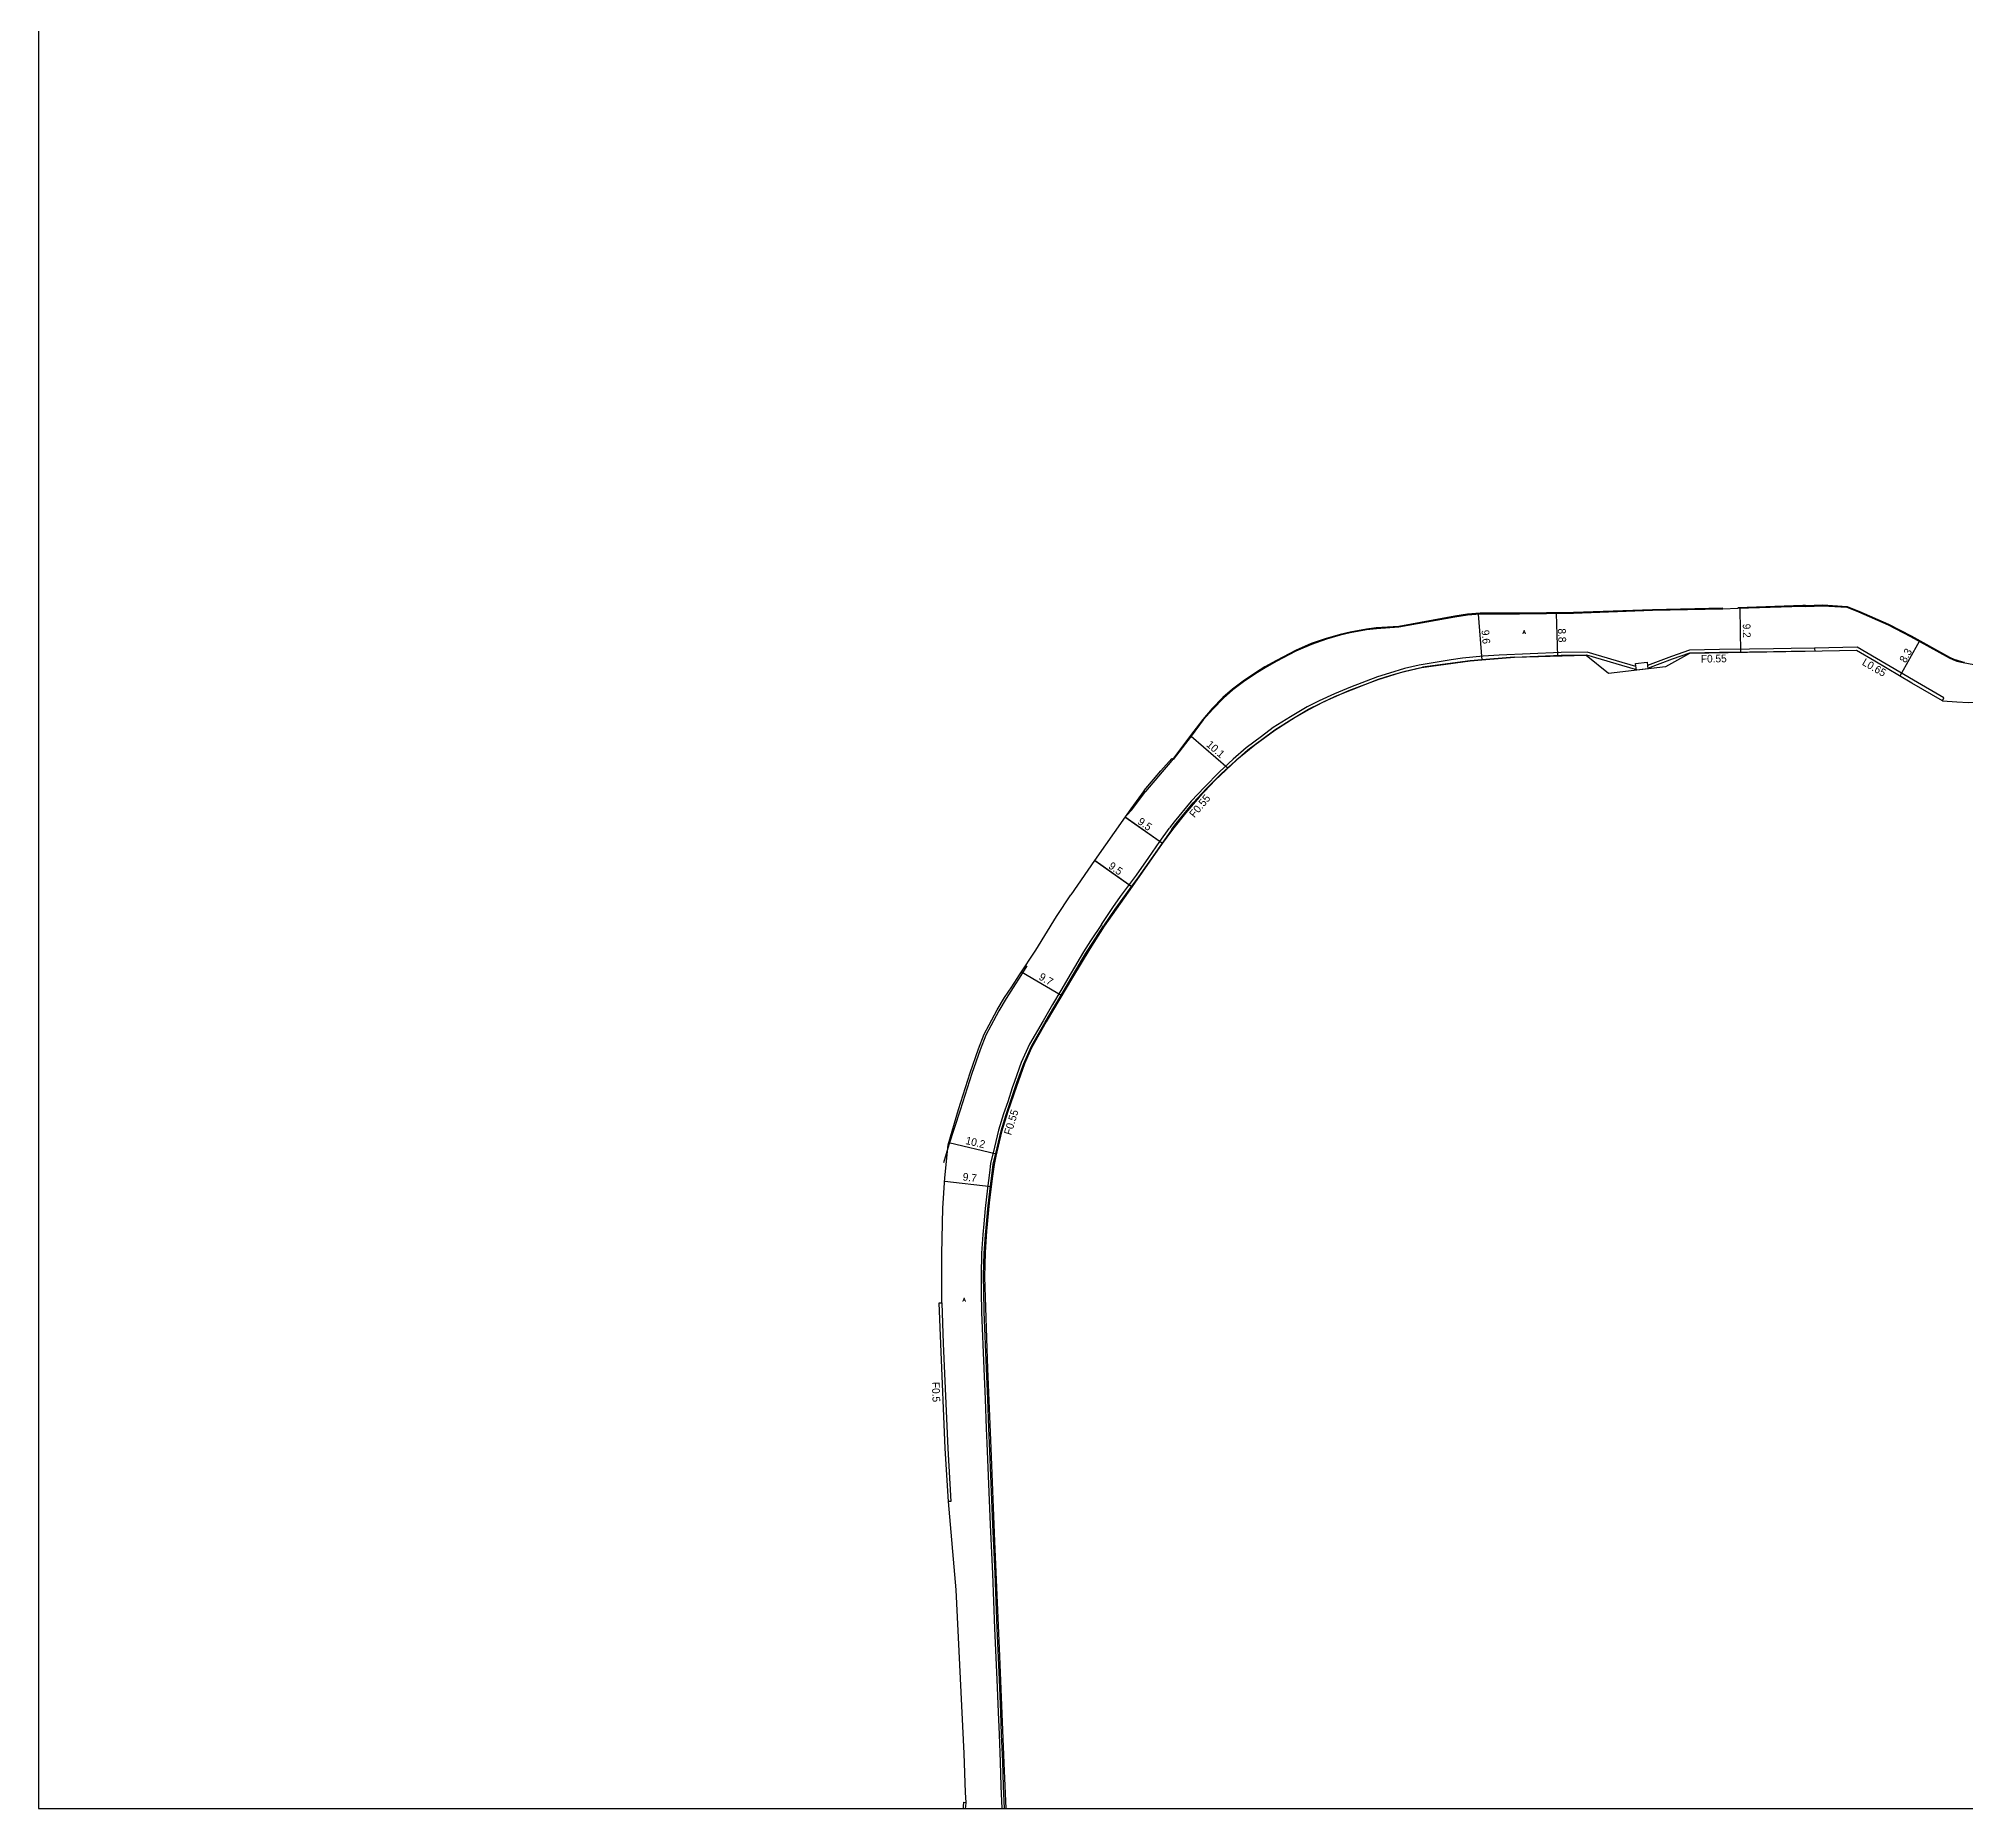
# Model space of a CAD drawing. Header units: metres. Extents: x -16000 to -13600, y -81000 to -78000.
# Drawn here: x -16000 to -15600.6, y -81000 to -80633 of the extents above; entities that cross this region are included whole.
import ezdxf

# ---------------------------------------------------------------- set-up
doc = ezdxf.new("R2010")
doc.units = ezdxf.units.M
doc.header["$LTSCALE"] = 2.5
for name, color, linetype in [('側溝・桝', 7, 'Continuous'), ('図郭', 7, 'Continuous'), ('幅員', 7, 'Continuous'), ('歩道・分離帯・安全施設', 7, 'Continuous'), ('舗装', 7, 'Continuous'), ('道路', 7, 'Continuous')]:
    doc.layers.add(name, color=color, linetype=linetype)
doc.styles.get("Standard").update_dxf_attribs({"font": ''})
doc.styles.add('YOKO_DECO', font='txt.shx', dxfattribs={"bigfont": 'extfont.shx'})
doc.styles.get('Standard').set_extended_font_data('@MS PGothic')

msp = doc.modelspace()

# ---------------------------------------------------------------- linework, layer by layer
at = {"layer": '側溝・桝'}
for points in [[(-15618.98, -80761.5), (-15622.99, -80759.17), (-15631.82, -80759.37), (-15631.81, -80760.04)], [(-15668.86, -80763.2), (-15668.88, -80763.2), (-15672.89, -80762.01), (-15679.01, -80760.23), (-15684.37, -80760.25), (-15697.23, -80760.83), (-15700.55, -80761.06), (-15704.83, -80761.45), (-15707.16, -80761.79), (-15713.83, -80762.91), (-15716.83, -80763.61), (-15719.98, -80764.55), (-15722.44, -80765.32), (-15728.03, -80767.47), (-15731.35, -80768.83), (-15734.55, -80770.33), (-15736.99, -80771.56), (-15740.47, -80773.61), (-15744.05, -80775.86), (-15746.48, -80777.68), (-15749.66, -80780.06), (-15752.34, -80782.37), (-15755.16, -80785), (-15758.33, -80788.19), (-15761.06, -80791.1), (-15764.6, -80795.39), (-15765.54, -80796.63)], [(-15694.08, -80761.23), (-15700.79, -80761.79), (-15703.25, -80762.01), (-15713.11, -80763.34)], [(-15694.08, -80761.23), (-15684.36, -80760.8), (-15679.09, -80760.78)], [(-15679.09, -80760.78), (-15673.05, -80762.54), (-15669.02, -80763.73), (-15668.79, -80763.78)], [(-15631.82, -80759.37), (-15636.72, -80759.48), (-15640.34, -80759.51), (-15645.34, -80759.61), (-15651.52, -80759.68), (-15657.79, -80759.78), (-15661.47, -80761.11), (-15666.49, -80763)], [(-15666.42, -80763.56), (-15661.28, -80761.62), (-15657.69, -80760.32), (-15651.52, -80760.22), (-15645.33, -80760.15), (-15640.33, -80760.05), (-15636.72, -80760.02), (-15631.81, -80759.91)], [(-15605.35, -80770.29), (-15605.01, -80769.71), (-15611.32, -80766.03), (-15618.98, -80761.5)], [(-15765.08, -80796.92), (-15764.18, -80795.74), (-15760.64, -80791.46), (-15757.94, -80788.57), (-15754.78, -80785.4), (-15751.97, -80782.78), (-15749.31, -80780.48), (-15746.16, -80778.12), (-15743.74, -80776.32), (-15740.19, -80774.08), (-15736.72, -80772.05), (-15734.31, -80770.82), (-15731.13, -80769.33), (-15727.83, -80767.99), (-15722.26, -80765.84), (-15719.82, -80765.08), (-15716.69, -80764.14), (-15713.72, -80763.45), (-15713.11, -80763.34)], [(-15779.68, -80816.66), (-15777.33, -80813.16), (-15775.7, -80810.88), (-15772.4, -80806.44), (-15769.81, -80802.78), (-15767.56, -80799.47), (-15765.64, -80796.76), (-15765.54, -80796.63)], [(-15765.08, -80796.92), (-15765.15, -80797.02), (-15767.11, -80799.79), (-15769.36, -80803.1), (-15771.97, -80806.78), (-15773.43, -80808.76), (-15775.25, -80811.19), (-15776.88, -80813.47), (-15779.22, -80816.97)], [(-15765.15, -80797.02), (-15765.08, -80796.92)], [(-15779.68, -80816.66), (-15781.93, -80820.09), (-15783.39, -80822.35), (-15785.96, -80826.68), (-15788.08, -80830.36), (-15789.8, -80833.26), (-15791.77, -80836.68), (-15794.58, -80841.51), (-15796.29, -80845.31), (-15797.72, -80849.24), (-15798.15, -80850.53), (-15799.1, -80853.44), (-15799.96, -80855.92), (-15800.98, -80859.35), (-15801.8, -80862.85), (-15802.63, -80866.28), (-15802.84, -80868.15), (-15803.29, -80871.33), (-15803.75, -80875.59), (-15804.03, -80878.75), (-15804.22, -80880.96), (-15804.51, -80884.84), (-15804.63, -80889.44), (-15804.61, -80892.88), (-15804.56, -80897.05), (-15804.07, -80908.8), (-15803.79, -80915.1), (-15803.53, -80921.18), (-15803.43, -80924.27), (-15802.71, -80941.15), (-15802.25, -80951.32), (-15801.81, -80962.68), (-15801.34, -80973.24), (-15801.05, -80980.06), (-15800.9, -80984.67), (-15800.69, -80990.31), (-15800.5, -80995.36), (-15800.3, -81000)], [(-15799.75, -81000), (-15799.95, -80995.34), (-15800.14, -80990.29), (-15800.35, -80984.65), (-15800.51, -80980.04), (-15800.79, -80973.22), (-15801.26, -80962.65), (-15801.7, -80951.29), (-15802.16, -80941.13), (-15802.88, -80924.25), (-15802.98, -80921.16), (-15803.24, -80915.08), (-15803.52, -80908.78), (-15804.01, -80897.03), (-15804.06, -80892.88), (-15804.08, -80889.44), (-15803.96, -80884.87), (-15803.67, -80881.01), (-15803.48, -80878.8), (-15803.2, -80875.65), (-15802.75, -80871.4), (-15802.3, -80868.22), (-15802.09, -80866.37), (-15801.27, -80862.98), (-15800.45, -80859.49), (-15799.44, -80856.09), (-15798.58, -80853.62), (-15797.63, -80850.7), (-15797.2, -80849.42), (-15795.78, -80845.52), (-15794.09, -80841.76), (-15791.3, -80836.96), (-15789.33, -80833.53), (-15787.61, -80830.63), (-15785.49, -80826.96), (-15782.92, -80822.64), (-15781.47, -80820.39), (-15779.22, -80816.97)], [(-15812.75, -80895.11), (-15812.45, -80903.59), (-15811.53, -80925.34), (-15810.87, -80936.31), (-15811.39, -80936.34)], [(-15807.84, -81000), (-15807.79, -80999.58), (-15807.73, -80998.74)]]:
    msp.add_lwpolyline(points, dxfattribs=at)
msp.add_lwpolyline([(-15666.41, -80763.69), (-15668.77, -80763.95), (-15668.93, -80762.53), (-15666.57, -80762.26)], close=True, dxfattribs=at)
at = {"layer": '図郭'}
msp.add_lwpolyline([(-16000, -81000), (-15200, -81000), (-15200, -80400), (-16000, -80400)], close=True, dxfattribs=at)
at = {"layer": '幅員'}
for points in [[(-15647.35, -80751.15), (-15647.2, -80760.31)], [(-15701.58, -80752.34), (-15700.79, -80761.89)], [(-15685.39, -80752.22), (-15685.12, -80761.05)], [(-15761.06, -80777.62), (-15753.4, -80784.24)], [(-15774.8, -80794.34), (-15767.03, -80799.85)], [(-15774.78, -80794.36), (-15767.03, -80799.85)], [(-15781.06, -80803.38), (-15773.29, -80808.86)], [(-15781, -80803.42), (-15773.34, -80808.82)], [(-15796.22, -80826.49), (-15787.87, -80831.39)], [(-15811.3, -80861.89), (-15801.42, -80864.22)], [(-15812.16, -80869.89), (-15802.51, -80871.05)]]:
    msp.add_lwpolyline(points, dxfattribs=at)
at = {"layer": '幅員', "flags": 128}
msp.add_lwpolyline([(-15614.12, -80765.15), (-15610.11, -80757.94)], dxfattribs=at)
at = {"layer": '歩道・分離帯・安全施設'}
for points in [[(-15650.87, -80751.09), (-15665.4, -80751.44), (-15681.78, -80752), (-15693.09, -80752.15)], [(-15633.74, -80750.55), (-15634.26, -80750.55), (-15647.73, -80751.01)], [(-15633.74, -80750.55), (-15630.11, -80750.42), (-15625.1, -80750.73), (-15622.67, -80751.69), (-15616.5, -80754.37), (-15611.84, -80756.79), (-15603.85, -80761.23), (-15603, -80761.65), (-15602.3, -80761.9), (-15601.37, -80762.13), (-15600.75, -80762.25)], [(-15718, -80754.88), (-15722.69, -80755.18), (-15724.71, -80755.41), (-15728.11, -80756.03), (-15730.19, -80756.53), (-15733.09, -80757.37), (-15736.2, -80758.44), (-15739.41, -80759.85), (-15743.41, -80761.94), (-15745.8, -80763.28), (-15747.76, -80764.52), (-15750.3, -80766.25), (-15752.49, -80767.86), (-15754.47, -80769.64), (-15756.69, -80771.9), (-15758.68, -80774.15), (-15761.19, -80777.51), (-15764.89, -80782.38)], [(-15693.09, -80752.15), (-15701.19, -80752.14), (-15703.79, -80752.36), (-15706.4, -80752.75), (-15718, -80754.88)], [(-15764.89, -80782.38), (-15765.41, -80783.07), (-15767.11, -80785.03), (-15770.54, -80789.11), (-15770.55, -80789.12)], [(-15774.39, -80794.01), (-15773.37, -80792.9), (-15770.55, -80789.12)], [(-15795.1, -80825.26), (-15796.37, -80827.29), (-15797.95, -80829.74), (-15799.43, -80832), (-15800.96, -80834.56), (-15802.61, -80837.67), (-15803.6, -80839.66), (-15804.79, -80842.67), (-15806.53, -80847.56), (-15808.95, -80855.18), (-15811.28, -80862.41), (-15812.42, -80866.08)]]:
    msp.add_lwpolyline(points, dxfattribs=at)
at = {"layer": '道路'}
for points in [[(-15633.74, -80750.71), (-15634.28, -80750.71), (-15647.74, -80751.17), (-15650.87, -80751.26), (-15665.4, -80751.6), (-15681.79, -80752.17), (-15693.03, -80752.32)], [(-15633.74, -80750.71), (-15630.11, -80750.58), (-15625.14, -80750.89), (-15622.73, -80751.84), (-15616.57, -80754.51), (-15611.92, -80756.93), (-15603.93, -80761.38), (-15603.06, -80761.79), (-15602.35, -80762.05), (-15601.4, -80762.29), (-15599.56, -80762.64), (-15598, -80762.89), (-15596.65, -80762.97), (-15594.59, -80762.87), (-15592.69, -80762.57), (-15590.71, -80761.75)], [(-15717.99, -80755.05), (-15722.68, -80755.35), (-15724.69, -80755.58), (-15728.08, -80756.2), (-15730.15, -80756.69), (-15733.04, -80757.53), (-15736.15, -80758.6), (-15739.35, -80760), (-15743.34, -80762.09), (-15745.72, -80763.43), (-15747.68, -80764.66), (-15750.21, -80766.39), (-15752.4, -80767.99), (-15754.36, -80769.77), (-15756.57, -80772.02), (-15758.56, -80774.26), (-15761.06, -80777.62), (-15764.77, -80782.49)], [(-15693.03, -80752.32), (-15701.18, -80752.31), (-15703.78, -80752.53), (-15706.38, -80752.92), (-15717.99, -80755.05)], [(-15605.35, -80770.29), (-15602.33, -80770.54), (-15599.92, -80770.66), (-15597.83, -80770.54), (-15591.37, -80769.46), (-15588.37, -80768.53), (-15584.43, -80767.4), (-15582.29, -80766.65), (-15575.85, -80764.7), (-15569.91, -80762.93), (-15560.43, -80760.23), (-15552.64, -80758.05), (-15537.52, -80753.45), (-15531.65, -80753.64), (-15525.99, -80754.68)], [(-15694.07, -80761.33), (-15700.78, -80761.89), (-15703.24, -80762.1), (-15713.3, -80763.47)], [(-15619.32, -80762.08), (-15623.16, -80759.84), (-15633.78, -80760.09), (-15645.72, -80760.29), (-15657.73, -80760.48), (-15662.74, -80763.27), (-15674.54, -80764.61), (-15679.18, -80760.87), (-15694.07, -80761.33)], [(-15605.35, -80770.29), (-15611.66, -80766.61), (-15619.32, -80762.08)], [(-15713.3, -80763.47), (-15717.76, -80764.49), (-15722.36, -80765.97), (-15728.42, -80768.26), (-15733.57, -80770.53), (-15736.75, -80772.18), (-15739.49, -80773.75), (-15743.69, -80776.45), (-15747.87, -80779.47), (-15751.62, -80782.55), (-15756.07, -80786.78), (-15759.41, -80790.26), (-15762.25, -80793.63), (-15764.96, -80796.98)], [(-15770.84, -80788.89), (-15767.35, -80784.81), (-15765.04, -80782.25), (-15764.77, -80782.49)], [(-15770.84, -80788.89), (-15773.6, -80792.72)], [(-15773.6, -80792.72), (-15774.78, -80794.36), (-15781.07, -80803.41), (-15786.01, -80810.53)], [(-15764.96, -80796.98), (-15767.05, -80799.87), (-15773.27, -80808.83), (-15779.08, -80817.06)], [(-15788.96, -80815.05), (-15786.01, -80810.53)], [(-15811.44, -80862.36), (-15809.29, -80855.03), (-15806.88, -80847.41), (-15805.13, -80842.49), (-15803.95, -80839.46), (-15802.97, -80837.49), (-15801.31, -80834.35), (-15799.76, -80831.81), (-15798.25, -80829.59), (-15796.64, -80827.13), (-15793.27, -80822.04), (-15788.96, -80815.05)], [(-15779.08, -80817.06), (-15782.08, -80821.76), (-15785.69, -80827.67), (-15791.09, -80836.89), (-15794.17, -80842.23), (-15795.63, -80845.6), (-15797.27, -80850.27), (-15799.06, -80855.44), (-15800.35, -80859.69), (-15801.53, -80864.72), (-15801.93, -80866.47), (-15802.3, -80869.35), (-15802.91, -80874.43), (-15803.47, -80880.26), (-15803.74, -80884.7), (-15803.88, -80889.76), (-15803.27, -80908.85), (-15802.61, -80925.3), (-15801.84, -80944.61), (-15800.81, -80968.43), (-15799.88, -80990.63), (-15799.49, -81000)], [(-15808.28, -81000), (-15808.24, -80999.6), (-15808.18, -80998.7), (-15807.73, -80998.74), (-15807.83, -80996.67), (-15808.15, -80988.59), (-15809.76, -80954.66), (-15811.39, -80936.34), (-15812.05, -80925.37), (-15812.97, -80903.61), (-15813.27, -80895.13), (-15812.75, -80895.11), (-15812.76, -80884.96), (-15812.57, -80875.48), (-15812.11, -80869.25), (-15811.44, -80862.36)]]:
    msp.add_lwpolyline(points, dxfattribs=at)

# ---------------------------------------------------------------- texts
at = {"layer": '側溝・桝'}
for s, rotation, p in [('F0.55', 1, (-15655.39, -80762.39)), ('L0.65', 330, (-15622.13, -80762.76)), ('F0.55', 50, (-15760.39, -80794.67)), ('F0.55', 72.8018, (-15798.4, -80860.48)), ('F0.5', 272, (-15814.82, -80911.57))]:
    msp.add_text(s, height=1.6, rotation=rotation, dxfattribs=at).set_placement(p)
at = {"layer": '幅員'}
for s, rotation, p in [('9.2', 271, (-15646.72, -80754.32)), ('9.6', 275, (-15700.89, -80755.66)), ('8.8', 272, (-15685.02, -80755.31)), ('8.3', 60.9197, (-15612.96, -80762.55)), ('10.1', 319, (-15758.05, -80779.59)), ('9.5', 325, (-15772.3, -80795.69)), ('9.5', 325, (-15778.36, -80804.89)), ('9.7', 330, (-15792.8, -80827.99)), ('10.2', 347, (-15807.95, -80862.19)), ('9.7', 353, (-15808.5, -80869.75))]:
    msp.add_text(s, height=1.6, rotation=rotation, dxfattribs=at).set_placement(p)
at = {"layer": '舗装', "style": 'YOKO_DECO'}
for p in [(-15692.32, -80756.42, 631.16), (-15808.4, -80894.86, 624.83)]:
    msp.add_text('A', height=0.75, dxfattribs=at).set_placement(p)

doc.saveas('drawing.dxf')
